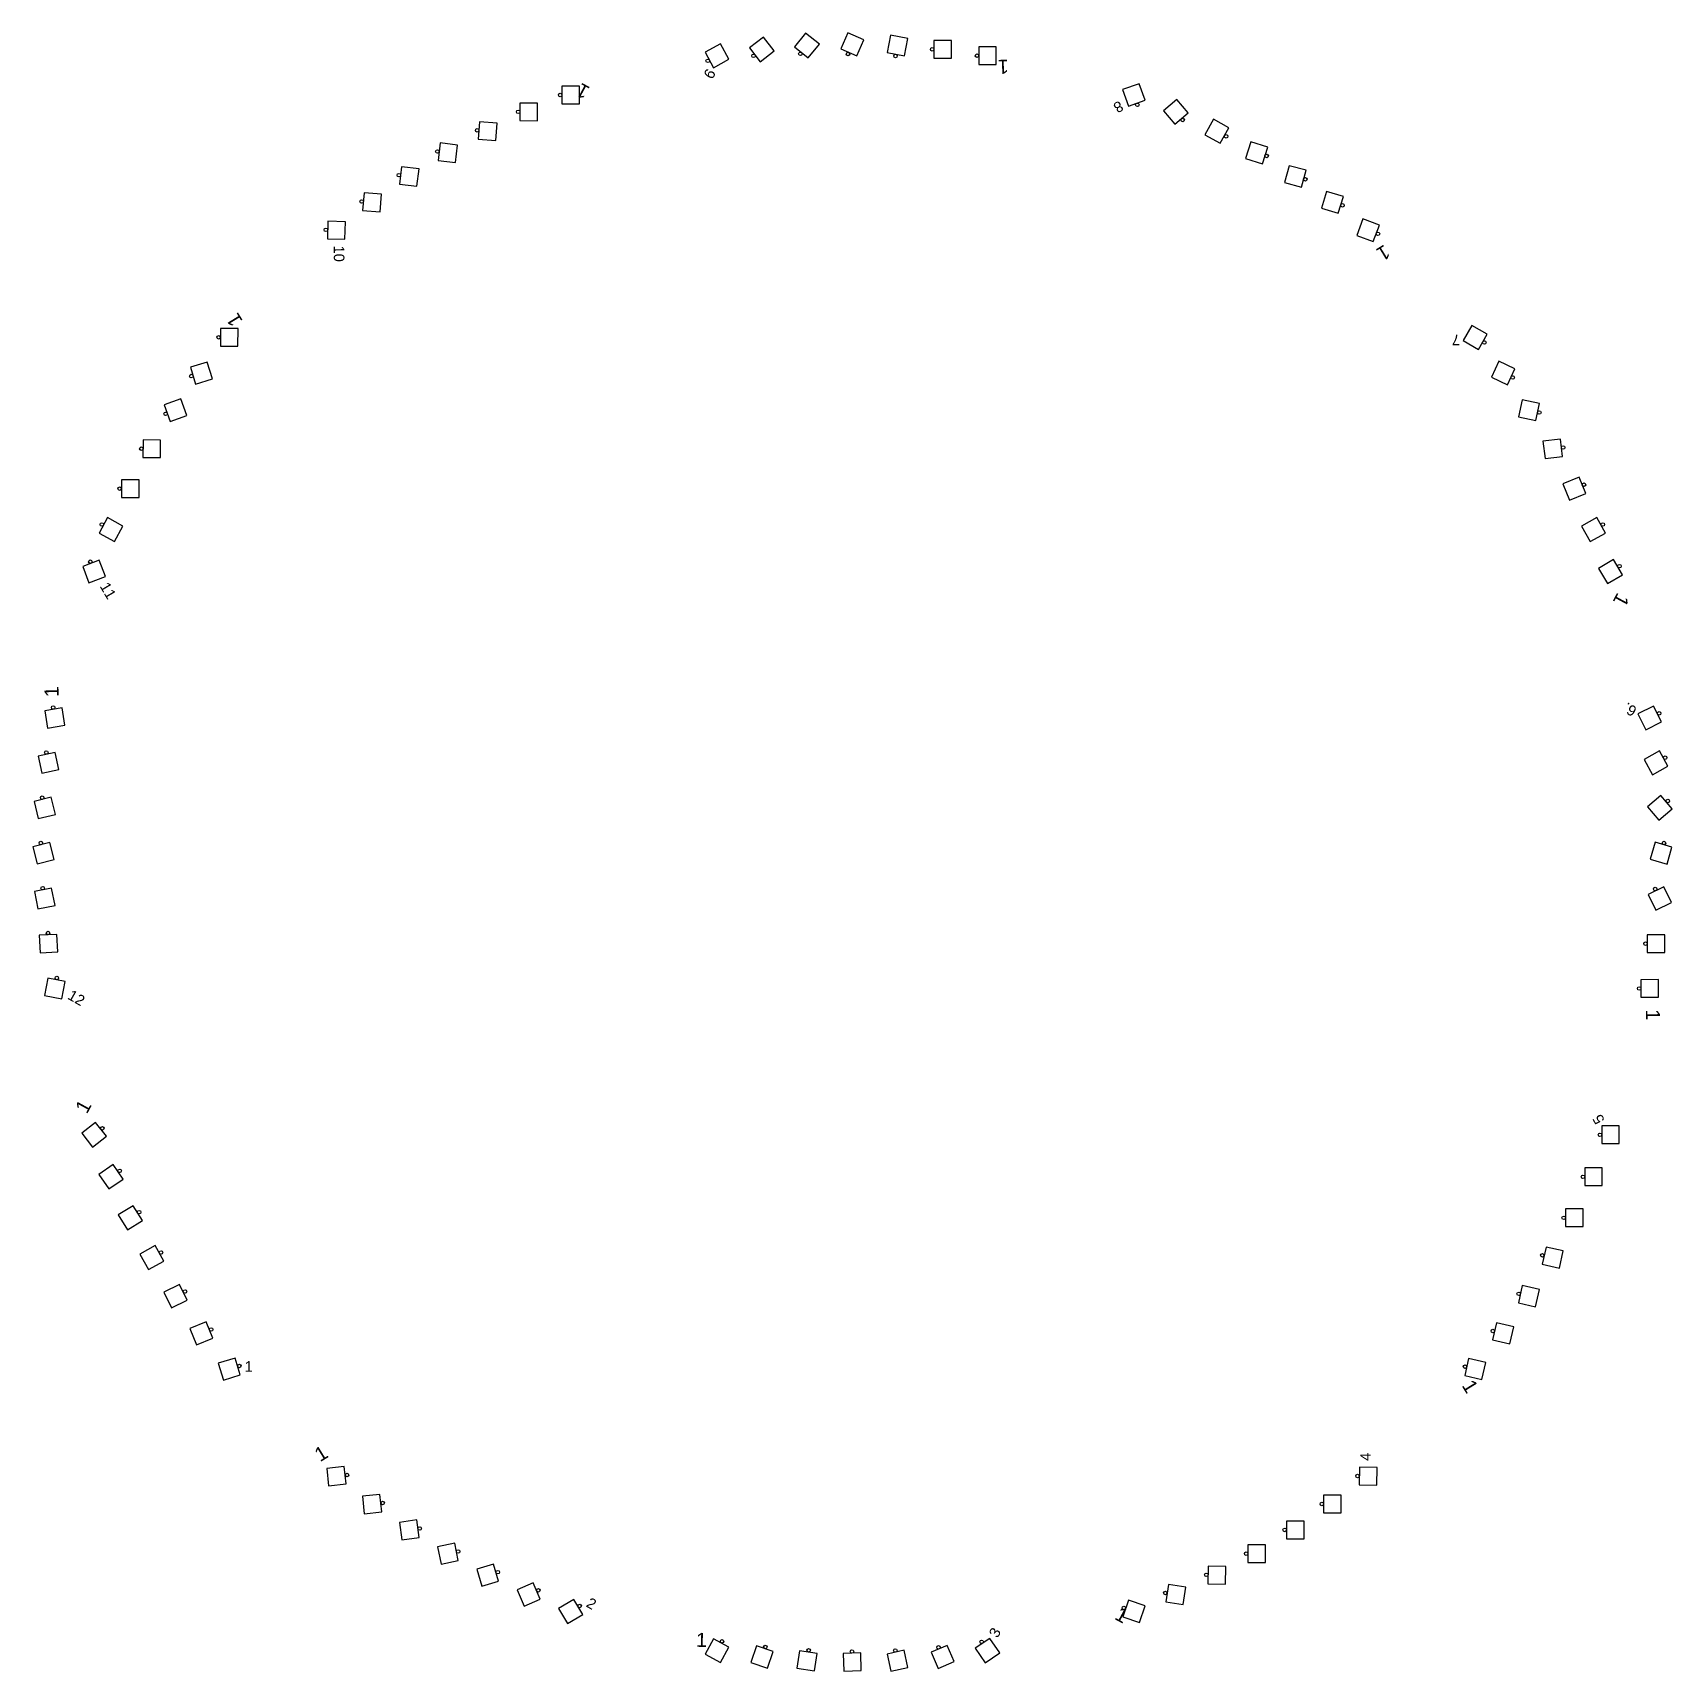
# Model space of a CAD drawing. Extents: x -280 to 280, y -279 to 280.
import ezdxf

# ---------------------------------------------------------------- set-up
doc = ezdxf.new("R2010")
doc.units = 0
doc.header["$MEASUREMENT"] = 0
doc.layers.get('0').update_dxf_attribs({"linetype": 'CONTINUOUS'})
doc.layers.add('EVERYTHING', color=7, linetype='CONTINUOUS')
doc.styles.get("Standard").update_dxf_attribs({"font": 'ARIAL.TTF'})

msp = doc.modelspace()

# ---------------------------------------------------------------- linework, layer by layer
at = {"layer": 'EVERYTHING', "color": 0}
for points in [[(-15.9, 279.79), (-19.67, 275.12), (-15, 271.35), (-11.23, 276.02)], [(-1.56, 279.95), (-3.95, 274.44), (1.56, 272.05), (3.95, 277.56)], [(-44.95, 276.18), (-50.22, 273.31), (-47.35, 268.04), (-42.08, 270.91)], [(-30.32, 278.48), (-35.06, 274.8), (-31.38, 270.06), (-26.64, 273.74)], [(13.06, 279.08), (11.94, 273.18), (17.84, 272.06), (18.96, 277.96)], [(33.85, 277.27), (27.85, 277.27), (27.85, 271.27), (33.85, 271.27)], [(49.15, 275.11), (43.15, 275.11), (43.15, 269.11), (49.15, 269.11)], [(-93.08, 261.72), (-99.08, 261.74), (-99.1, 255.74), (-93.1, 255.72)], [(92.26, 260.56), (94.26, 254.9), (99.92, 256.9), (97.92, 262.56)], [(-107.41, 255.94), (-113.41, 255.96), (-113.43, 249.96), (-107.43, 249.94)], [(106.19, 253.3), (110.07, 248.72), (114.65, 252.6), (110.77, 257.18)], [(-121.18, 249.12), (-127.16, 249.6), (-127.64, 243.62), (-121.66, 243.14)], [(120.34, 245.18), (125.6, 242.3), (128.48, 247.56), (123.22, 250.44)], [(-134.66, 241.64), (-140.62, 242.36), (-141.34, 236.4), (-135.38, 235.68)], [(134.23, 237.08), (139.94, 235.25), (141.77, 240.96), (136.06, 242.79)], [(-147.82, 233.54), (-153.78, 234.26), (-154.5, 228.3), (-148.54, 227.58)], [(147.48, 228.81), (153.27, 227.24), (154.84, 233.03), (149.05, 234.6)], [(-160.61, 224.84), (-166.59, 225.34), (-167.09, 219.36), (-161.11, 218.86)], [(160.11, 220.1), (165.85, 218.36), (167.59, 224.1), (161.85, 225.84)], [(-172.93, 215.49), (-178.93, 215.67), (-179.11, 209.67), (-173.11, 209.49)], [(172.16, 210.82), (177.78, 208.72), (179.88, 214.34), (174.26, 216.44)], [(-209.55, 178.99), (-215.55, 179.05), (-215.61, 173.05), (-209.61, 172.99)], [(208.49, 174.89), (213.71, 171.93), (216.67, 177.15), (211.45, 180.11)], [(218.11, 162.4), (223.55, 159.86), (226.09, 165.3), (220.65, 167.84)], [(-220.11, 167.6), (-225.85, 165.84), (-224.09, 160.1), (-218.35, 161.86)], [(-229.11, 155), (-234.76, 152.97), (-232.73, 147.32), (-227.08, 149.35)], [(227.35, 148.87), (233.21, 147.59), (234.49, 153.45), (228.63, 154.73)], [(-236.01, 140.99), (-242.01, 141.01), (-242.03, 135.01), (-236.03, 134.99)], [(236.39, 134.67), (242.35, 135.37), (241.65, 141.33), (235.69, 140.63)], [(-243.37, 127.41), (-249.37, 127.41), (-249.37, 121.41), (-243.37, 121.41)], [(244.7, 120.51), (250.27, 122.74), (248.04, 128.31), (242.47, 126.08)], [(-248.87, 111.59), (-254.12, 114.5), (-257.03, 109.25), (-251.78, 106.34)], [(251.77, 106.34), (257.03, 109.24), (254.13, 114.5), (248.87, 111.6)], [(-254.86, 94.36), (-257, 99.96), (-262.6, 97.82), (-260.46, 92.22)], [(257.67, 91.98), (262.84, 95.03), (259.79, 100.2), (254.62, 97.15)], [(-268.66, 43.68), (-269.64, 49.6), (-275.56, 48.62), (-274.58, 42.7)], [(270.76, 42.13), (276.13, 44.8), (273.46, 50.17), (268.09, 47.5)], [(-270.71, 28.54), (-271.96, 34.41), (-277.83, 33.16), (-276.58, 27.29)], [(273.11, 26.77), (278.35, 29.69), (275.43, 34.93), (270.19, 32.01)], [(-271.94, 13.25), (-273.37, 19.08), (-279.2, 17.65), (-277.77, 11.82)], [(275.23, 11.22), (279.8, 15.11), (275.91, 19.68), (271.34, 15.79)], [(-272.36, -2.19), (-273.81, 3.64), (-279.64, 2.19), (-278.19, -3.64)], [(278.05, -3.72), (279.72, 2.05), (273.95, 3.72), (272.28, -2.05)], [(-272.05, -17.82), (-273.2, -11.93), (-279.09, -13.08), (-277.94, -18.97)], [(279.58, -16.82), (276.94, -11.44), (271.56, -14.08), (274.2, -19.46)], [(-271.12, -33.69), (-271.43, -27.7), (-277.42, -28.01), (-277.11, -34)], [(277.27, -27.85), (271.27, -27.85), (271.27, -33.85), (277.27, -33.85)], [(-269.74, -49.67), (-268.59, -43.78), (-274.48, -42.63), (-275.63, -48.52)], [(275.08, -43.12), (269.08, -43.18), (269.14, -49.18), (275.14, -49.12)], [(-259.23, -100.3), (-254.52, -96.59), (-258.23, -91.88), (-262.94, -95.59)], [(261.73, -93.09), (255.73, -93.09), (255.73, -99.09), (261.73, -99.09)], [(-253.73, -114.59), (-248.78, -111.2), (-252.17, -106.25), (-257.12, -109.64)], [(255.95, -107.42), (249.95, -107.42), (249.95, -113.42), (255.95, -113.42)], [(-247.34, -128.54), (-242.24, -125.38), (-245.4, -120.28), (-250.5, -123.44)], [(249.37, -121.41), (243.37, -121.41), (243.37, -127.41), (249.37, -127.41)], [(-240.18, -142.08), (-234.94, -139.16), (-237.86, -133.92), (-243.1, -136.84)], [(242.61, -135.73), (236.75, -134.41), (235.43, -140.27), (241.29, -141.59)], [(-232.31, -155.17), (-226.91, -152.55), (-229.53, -147.15), (-234.93, -149.77)], [(234.51, -148.89), (228.65, -147.57), (227.33, -153.43), (233.19, -154.75)], [(-223.77, -167.75), (-218.2, -165.52), (-220.43, -159.95), (-226, -162.18)], [(225.7, -161.6), (219.85, -160.25), (218.5, -166.1), (224.35, -167.45)], [(-214.56, -179.77), (-208.83, -178), (-210.6, -172.27), (-216.33, -174.04)], [(216.18, -173.78), (210.34, -172.42), (208.98, -178.26), (214.82, -179.62)], [(-178.69, -215.88), (-172.72, -215.25), (-173.35, -209.28), (-179.32, -209.91)], [(179.07, -209.63), (173.07, -209.53), (172.97, -215.53), (178.97, -215.63)], [(-166.51, -225.4), (-160.55, -224.76), (-161.19, -218.8), (-167.15, -219.44)], [(166.85, -219.1), (160.85, -219.1), (160.85, -225.1), (166.85, -225.1)], [(-153.71, -234.31), (-147.77, -233.47), (-148.61, -227.53), (-154.55, -228.37)], [(154.16, -227.92), (148.16, -227.92), (148.16, -233.92), (154.16, -233.92)], [(-140.33, -242.57), (-134.45, -241.35), (-135.67, -235.47), (-141.55, -236.69)], [(141, -236.02), (135, -236.02), (135, -242.02), (141, -242.02)], [(-126.41, -250.11), (-120.67, -248.37), (-122.41, -242.63), (-128.15, -244.37)], [(127.49, -243.45), (121.49, -243.29), (121.33, -249.29), (127.33, -249.45)], [(-111.98, -256.89), (-106.48, -254.51), (-108.86, -249.01), (-114.36, -251.39)], [(113.83, -250.42), (107.89, -249.54), (107.01, -255.48), (112.95, -256.36)], [(-97.12, -262.84), (-91.98, -259.76), (-95.06, -254.62), (-100.2, -257.7)], [(99.9, -256.85), (94.21, -254.92), (92.28, -260.61), (97.97, -262.54)], [(-44.97, -276.18), (-42.08, -270.93), (-47.33, -268.04), (-50.22, -273.29)], [(50.31, -272.92), (46.96, -267.95), (41.99, -271.3), (45.34, -276.27)], [(-28.98, -278.08), (-27.04, -272.4), (-32.72, -270.46), (-34.66, -276.14)], [(-12.94, -278.99), (-12.03, -273.06), (-17.96, -272.15), (-18.87, -278.08)], [(3.09, -278.91), (2.91, -272.91), (-3.09, -273.09), (-2.91, -279.09)], [(19.02, -277.87), (17.75, -272), (11.88, -273.27), (13.15, -279.14)], [(34.78, -275.86), (32.44, -270.34), (26.92, -272.68), (29.26, -278.2)]]:
    msp.add_lwpolyline(points, close=True, dxfattribs=at)
for centre in [(27.25, 274.27), (-49.31, 270.39), (-33.7, 272.07), (-17.71, 272.77), (-1.43, 272.7), (14.78, 272.03), (42.55, 272.11), (-99.69, 258.74), (-114.02, 252.96), (97.29, 255.34), (-128, 246.66), (112.75, 250.2), (127.57, 244.64), (-141.57, 239.45), (141.43, 237.92), (-154.73, 231.35), (154.63, 229.97), (-167.44, 222.4), (167.29, 221.05), (-179.62, 212.69), (179.39, 211.32), (-216.18, 176.05), (215.71, 174.24), (-225.54, 162.8), (225.36, 162.33), (-234.31, 149.94), (234.44, 150.39), (-242.62, 138.01), (242.6, 138.42), (-249.97, 124.41), (249.71, 125.75), (-256.1, 112.16), (256.1, 112.16), (-260.02, 99.45), (261.83, 97.92), (-272.7, 49.7), (275.33, 47.75), (-275.02, 34.37), (277.42, 32.6), (-276.43, 18.95), (278.31, 17.78), (-276.87, 3.49), (277, 3.46), (-276.26, -11.92), (273.99, -12.22), (-274.46, -27.25), (270.67, -30.85), (-271.42, -42.62), (268.51, -46.18), (-255.9, -93.86), (255.13, -96.09), (-249.98, -108.39), (249.35, -110.42), (-243.31, -122.52), (242.77, -124.41), (-235.87, -136.25), (235.51, -137.21), (-227.68, -149.59), (227.41, -150.37), (-218.76, -162.51), (218.59, -163.04), (-209.14, -174.96), (209.07, -175.2), (-172.44, -212.2), (172.42, -212.52), (-160.27, -221.72), (160.25, -222.1), (-147.6, -230.42), (147.56, -230.92), (-134.47, -238.29), (134.4, -239.02), (-120.97, -245.32), (120.81, -246.27), (-107.12, -251.52), (-93, -256.88), (92.68, -257.57), (106.86, -252.42), (-44.42, -268.96), (44.14, -269.12), (-29.69, -270.86), (-14.9, -272.01), (-0.1, -272.4), (14.69, -272.05), (29.44, -270.96)]:
    msp.add_circle(centre, 0.6, dxfattribs=at)

# ---------------------------------------------------------------- texts
at = {"color": 0}
for s, height, rotation, p in [('1', 4.8, 181.52, (53.35, 270.79)), ('9', 3.6, 240.35, (-49.54, 268.05)), ('1', 4.8, 151.52, (-89.19, 261.19)), ('8', 3.6, 210.35, (91.12, 256.9)), ('1', 4.8, 211.52, (181.6, 207.84)), ('10', 3.6, 270.35, (-176.93, 207.36)), ('1', 4.8, 121.52, (-207.84, 181.6)), ('7', 3.6, 180.35, (207.36, 176.93)), ('11', 3.6, 300.35, (-256.9, 91.12)), ('1', 4.8, 241.52, (261.19, 89.19)), ('1', 4.8, 91.52, (-270.79, 53.35)), ('6.', 3.6, 150.35, (268.05, 49.54)), ('12', 3.6, 330.35, (-268.05, -49.54)), ('1', 4.8, 271.52, (270.79, -53.35)), ('1', 4.8, 61.52, (-261.19, -89.19)), ('5', 3.6, 120.35, (256.9, -91.12)), ('1', 3.6, 359.65, (-207.36, -176.93)), ('1', 4.8, 301.52, (207.84, -181.6)), ('1', 4.8, 31.52, (-181.6, -207.84)), ('4', 3.6, 90.35, (176.93, -207.36)), ('2', 3.6, 329.65, (-91.12, -256.9)), ('1', 4.8, 331.52, (89.19, -261.19)), ('1', 4.8, 358.48, (-53.35, -270.79)), ('3', 3.6, 60.35, (49.54, -268.05))]:
    msp.add_text(s, height=height, rotation=rotation, dxfattribs=at).set_placement(p)

doc.saveas('drawing.dxf')
